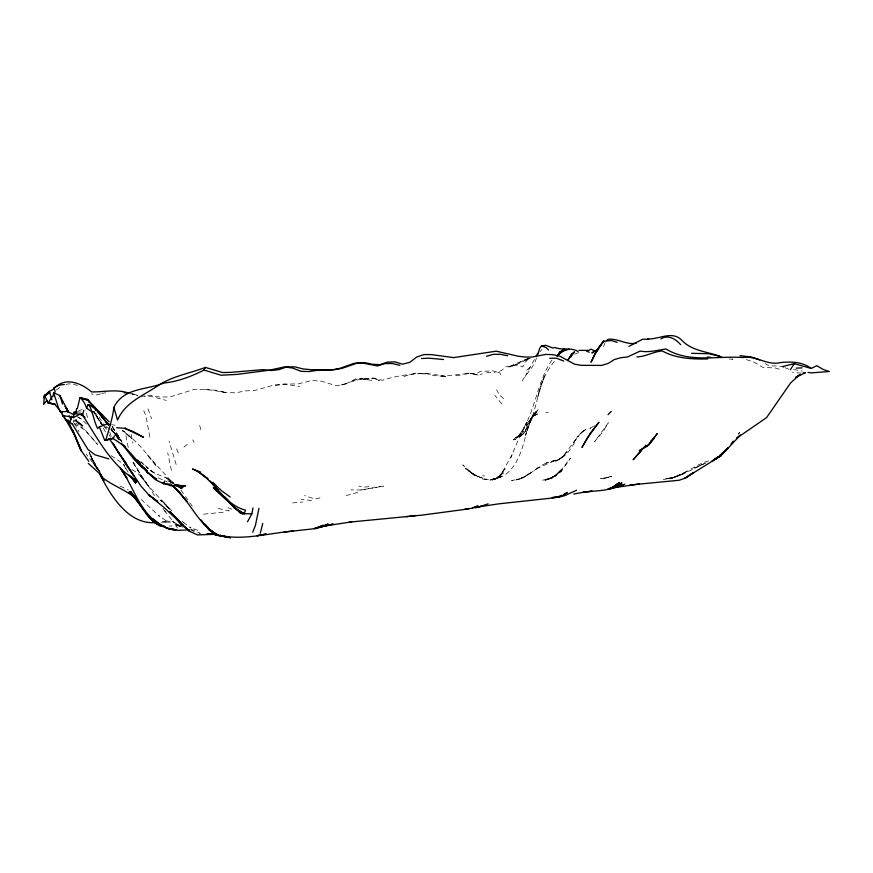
<?xml version="1.0" encoding="UTF-8"?>
<svg xmlns="http://www.w3.org/2000/svg" width="873" height="873" viewBox="0 0 873 873"><rect width="100%" height="100%" fill="white"/><g stroke="black" fill="none" stroke-linecap="round" stroke-linejoin="round"><path stroke-width="0.65" stroke-dasharray="4.37 3.27" d="M536.448 357.908C534.014 367.686 525.568 373.764 521.312 382.658M605.196 342.598L603.614 346.275L601.246 348.534M534.363 359.49L525.077 376.547M554.322 361.487C545.898 371.614 540.867 383.869 537.844 396.702L544.545 375.75C535.946 395.022 536.295 419.007 521.705 435.092L515.299 437.482L519.751 436.664L523.942 433.499L527.652 425.98M551.922 360.069C535.105 384.229 535.618 417.916 515.168 439.588L521.159 432.855L526.768 422.379C523.822 429.167 520.384 436.893 513.095 439.905L519.315 435.605L523.429 431.349L517.394 437.384L521.705 435.092L519.751 436.664L525.786 430.771L523.942 433.499M561.754 470.831L554.792 476.472L561.754 470.831L570.56 458.118C563.5 466.368 557.083 478.622 544.981 479.517L552.336 477.564L557.094 474.617L549.957 478.6L557.094 474.617M738.405 434.187L739.747 432.211L738.22 434.285M528.121 359.218L524.422 362.972L522.829 367.009L518.322 364.914L505.663 366.867L501.735 370.37L497.61 372.247L493.125 370.872L480.139 371.483L476.036 374.048C459.7 371.974 443.408 379.777 427.192 373.644C412.034 373.328 396.877 375.663 382.407 380.268L372.935 378.02L354.58 380.312L345.599 383.956L336.378 385.746L321.69 381.272L312.065 380.453L298.053 383.956L283.561 384L273.958 385.026L254.949 390.427L245.127 390.929L235.426 392.894L225.387 392.315L210.077 389.936L194.832 389.205L170.126 396.877L159.835 397.062L149.272 395.142L144.165 396.036M539.983 351.819L541.882 349.429M56.276 390.024L61.306 386.379M526.692 370.196L530.708 366.736M183.974 447.052L188.863 443.189L187.793 442.447M353.052 381.381L357.483 378.849L362.164 378.696L371.712 380.486M592.974 426.657L589.875 428.414L594.568 425.762M574.663 354.187L579.083 352.408M546.203 463.072C534.472 468.495 525.382 480.139 511.556 480.434L518.66 479.43L525.579 476.494L516.423 479.746L523.385 477.466L539.35 467.099L537.146 468.386L555.686 460.191L550.972 461.817C564.58 460.333 572.666 447.5 577.708 436.085L573.539 442.906L575.711 439.534L562.681 456.852L555.774 461.326L564.951 455.28L558.109 460.027L562.659 456.885L567.079 451.919L560.411 458.685L546.203 463.072L553.307 461.064M702.252 464.425L694.504 468.037L706.857 462.428L680.362 475.392L663.6 479.495L676.084 477.051L668.347 479.135M77.959 411.216L84.321 408.477M527.892 358.639L507.682 367.173C515.757 366.322 522.109 360.964 529.682 358.879M341.016 385.058L347.018 383.182L345.599 383.956L355.933 378.762L362.164 378.696M357.788 492.427L343.122 496.399M529.933 358.246L523.713 360.156L528.874 358.508M440.898 376.154L447.205 376.558C432.266 374.288 416.366 370.272 402.104 377.485M530.118 358.552C522.643 359.567 517.231 365.067 509.897 366.234M478.055 375.084L471.606 373.568L478.055 375.084L482.311 373.906M708.69 460.922C693.457 464.589 681.999 478.186 665.815 478.699L674.84 477.215L683.679 473.526L668.183 479.19M100.504 393.865L96.63 394.923L91.185 393.898M320.042 497.828L315.109 499.127L304.524 495.58M65.977 384.513L68.607 383.847L74.052 384.295L77.402 385.506M275.268 385.473L284.882 384.218L299.679 386.564M464.731 374.19L469.041 373.186L473.504 373.709L467.175 373.262L469.041 373.186M101.803 393.505L105.709 392.795M456.033 375.805L460.398 375.074M203.649 514.186L225.016 512.025M360.92 490.004L383.673 486.065L360.92 490.004L350.924 489.906M413.627 373.437L415.319 373.175M363.801 379.34L374.582 378.62L379.428 380.563L372.935 378.02L374.582 378.62L360.614 378.795L366.955 379.7M486.567 372.782L495.231 372.313M368.864 486.621L363.986 487.189L358.901 486.086M292.641 502.913L302.898 502.019M161.232 522.261L167.834 521.879L162.083 521.683L171.708 522.447L164.67 519.981L165.674 520.526L158.362 515.419L159.377 516.216L139.789 498.199M179.532 525.732L169.067 526.07M190.543 529.747L197.975 530.391L189.856 527.368L191.122 528.045L183.734 522.632M180.624 525.633L178.19 525.753L181.508 526.856L174.993 524.095L177.546 528.067M105.251 426.832L104.291 426.875L106.615 427.999M422.718 373.895L428.949 373.709L427.192 373.644M76.846 412.111L80.916 412.023M801.174 373.033L792.466 372.564M58.524 398.077L59.069 398.099M729.162 359.01L732.862 359.163L730.668 358.999M204.991 389.565L216.209 390.275L226.554 392.915L220.291 391.442M482.671 475.829L484.679 475.949M793.601 369.486L802.396 371.112M141.077 396.2L150.221 396.233L166.252 400.401M311.596 500.545L301.196 499.269M545.909 412.34L548.288 412.667M112.202 424.78L114.854 425.195M482.223 477.946L475.283 475.479L468.081 470.329L477.356 476.407L465.123 468.43L472.369 473.843L462.799 464.905L473.242 474.814L484.319 478.742M129.51 393.363L137.585 395.404M131.856 393.854L134.322 394.356L132.172 393.898M746.306 359.556L754.403 362.36L762.882 367.369L775.137 367.959L779.425 369.235M218.163 508.479L229.13 510.945L227.635 507.519L232.076 509.286M199.044 532.945L200.364 533.359L193.173 530.915M497.61 372.247L499.64 372.902L501.953 375.99M133.514 394.127L137.847 395.534M783.878 367.347C777.952 364.368 770.488 367.86 765.086 363.539M120.354 486.119L128.364 490.048M784.958 367.708L789.345 369.366M174.993 524.095L182.621 527.237M158.319 477.88L167.332 481.896M74.096 423.798L84.223 429.527L97.59 444.412L84.823 429.461L80.763 426.461M131.888 469.674C143.194 475.119 148.857 487.309 155.623 497.239M173.094 483.5L167.158 480.325L170.639 482.256M77.195 416.672L81.375 419.073L86.558 424.06M78.057 417.163L81.375 419.073M181.508 526.856L172.625 521.41L180.362 526.244L173.749 522.24L163.076 508.664M111.144 455.662L120.921 462.243M75.722 423.11L78.734 424.965M503.623 398.677L499.192 394.651L496.672 389.653M106.211 426.711L110.347 429.44M191.122 529.725L193.293 531.199M175.266 484.821L165.554 477.193L171.795 482.322M145.114 465.484L155.569 474.061L146.38 467.033C153.615 475.61 166.154 475.414 173.923 483.075M143.107 463.738L141.099 461.981L144.58 465.385M93.793 411.75L98.365 415.788L104.4 425.915M111.406 430.542L119.863 438.159L111.046 429.058M140.804 461.904L144.525 465.331M475.949 474.956L478.142 476.985M123.235 430.618L131.878 438.683L122.155 430.487C136.133 439.927 146.642 453.349 156.802 466.586L146.642 454.189L173.88 484.035M182.021 520.995L183.941 522.84M501.768 403.915L494.871 395.425M171.861 510.967L161.483 499.956L170.388 510.236L147.417 484.657L139.571 474.857L148.639 486.468L132.27 461.315L141.819 476.985L133.351 462.221M111.035 429.156L118.848 438.246L111.384 428.632M99.915 471.638L91.13 458.652L98.333 469.783M119.47 439.523L114.341 433.259L119.252 439.665M112.246 426.788L122.176 442.316M119.415 439.774L111.646 429.276M97.329 468.877L92.844 462.897L99.544 471.802L86.154 453.993M181.006 490.168L193.762 508.348M112.05 426.744L117.429 434.132L121.751 441.945M119.088 440.101L111.308 429.21M94.666 413.704L101.912 424.016M111.133 428.621L117.844 438.202L111.635 429.254M128.145 472.26L123.671 464.327M143.761 410.616L145.987 415.952L150.123 438.672M103.363 426.079L93.575 411.652L101.661 424.278M112.148 426.275L121.5 441.52M162.945 508.457L166.656 513.957M100.33 472.86L93.444 462.461L97.711 469.423M99.053 470.896L89.253 453.447L96.685 467.961L89.974 454.047M178.354 452.923L175.888 447.358M102.392 425.424L93.771 411.259L101.41 424.573M105.076 427.039L106.419 429.287M98.649 470.569L94.098 462.428L97.601 469.281M103.341 428.043L107.204 434.994M97.721 469.739L89.144 452.356L97.372 468.746M96.685 467.961L95.844 466.368L97.078 468.801M74.576 423.23L78.919 431.655M123.759 464.862L125.57 468.452L123.77 464.785M192.78 439.861L194.068 442.447M109.158 434.71L110.293 437.078M148.017 408.859L151.618 418.756M87.529 417.436L85.205 409.863M109.78 432.157L111.286 436.631M176.16 464.469L169.035 441.127M199.666 425.555L201.281 431M128.211 447.522L125.898 435.431M171.446 470.427L167.703 452.749M131.146 434.317L132.882 443.255M527.085 429.909C522.458 449.53 515.441 478.382 490.506 479.408L497.228 478.535L501.724 476.298L495.177 478.808L497.228 478.535L503.481 472.915L497.228 478.535L492.568 479.441L499.149 476.909L505.161 468.823L499.149 476.909L494.642 479.332L489.949 480.074L498.636 477.269L492.034 480.106L496.65 478.469L501.004 474.454L502.859 471.933L496.65 478.469L494.642 479.332L501.004 474.454L512.626 453.818L510.858 457.528C517.722 441.727 523.211 424.223 536.611 412.514L530.38 419.247L526.419 426.22L532.355 416.672L538.979 413.256L532.355 416.672L530.38 419.247L538.663 409.044L532.486 416.05L528.623 423.689L534.451 413.496L532.486 416.05L528.973 424.671L534.592 413.136L530.719 420.328L525.481 435.354L530.719 420.328L536.557 410.496L532.486 416.05L527.085 429.909M605.982 426.493L603.68 430.88L594.666 441.596L608.361 422.75L605.982 426.493M580.239 433.87L577.959 436.642L584.703 429.2L580.239 433.87L587.213 428.228L580.239 433.87M561.579 469.238C556.767 475.032 550.274 480.052 542.417 480.205L552.303 478.077L544.894 480.237L549.881 478.884L554.661 475.905L557.007 474.214L549.881 478.884L547.447 479.452L554.661 475.905L561.579 469.238M530.184 473.362L521.203 478.404L530.184 473.362M686.996 471.333L672.668 478L669.253 478.622L678.201 475.894L686.996 471.333M611.493 476.232L603.472 478.786L611.493 476.232M608.667 477.225L600.58 478.753L608.667 477.225M488.444 479.375L481.634 478.95L488.444 479.375M167.812 506.842L160.425 500.065L169.046 508.064L167.812 506.842"/><path stroke-width="1.31" d="M65.333 406.567L68.454 411.991L59.91 395.567L53.635 392.752L58.611 408.28L60.084 411.401L61.306 411.969L62.987 416.617L63.489 415.734L65.781 420.099L68.301 420.12L69.829 422.346L71.815 416.257L73.332 417.676L74.129 412.165L76.846 412.111M74.129 412.165L74.991 413.638L82.684 414.62L83.732 410.354M53.635 392.752L52.969 396.484L51.965 396.822L48.146 403.13L44.49 395.425L43.65 404.406L46.858 400.358M258.943 508.337L255.451 525.284L252.755 532.279M247.517 521.748L251.861 513.815L252.995 507.933M262.773 523.418L260.307 533.207M537.997 354.132L539.558 348.6L541.456 345.926L545.811 345.315L552.773 348.032L554.977 347.519C562.223 350.575 571.073 347.116 578.079 351.47M73.67 421.954L74.15 420.273M114.319 435.867L113.523 438.191L104.673 440.254L99.358 426.908L106.899 423.972L110.882 424.584M164.637 481.067L163.644 483.773L155.405 479.659L146.686 471.529L141.721 465.233M251.861 513.815L244.145 513.717L235.896 508.904L214.823 487.221L234.073 507.519L242.443 513.804L244.145 513.717L245.499 510.127C222.44 504.398 213.776 477.509 192.453 468.987L200.67 472.097M105.688 440.363L113.523 438.191L104.673 440.254L105.688 440.363C108.95 429.56 112.486 418.734 113.872 407.375C123.584 387.492 146.151 390.231 163.677 383.072C178.125 381.545 191.22 376.47 204.031 370.087L221.055 375.226L237.281 374.386L269.08 370.228L284.653 366.9L292.695 368.068L300.923 371.298L308.802 371.571L316.506 370.436L331.991 369.879L339.553 368.439L354.351 363.255L361.946 362.917L377.442 365.929L384.731 363.615L392.239 363.506L399.91 365.329M204.031 370.087L205.439 367.402L222.55 372.542L230.756 372.367L263.024 369.639L271.176 370.545L279.098 369.595L286.791 366.867L294.747 366.835L302.898 368.908L310.875 369.694L334.359 369.705L341.976 368.362L356.861 363.244L364.456 362.568L372.28 364.27L379.941 364.663L387.241 362.153L394.76 361.848L402.529 364.161L409.819 362.339L416.705 357.057L423.874 354.569L431.273 354.591L453.633 357.614L496.213 351.175L518.038 356.206L525.153 357.035L532.17 357.035L545.811 354.394L552.773 354.645L559.833 356.119L574.423 364.139L581.385 365.351L601.704 365.405L608.208 363.43L614.472 359.501L620.943 357.69L627.512 356.992L640.095 351.099C649.021 352.714 657.293 350.204 665.99 348.96C689.255 363.375 717.322 355.573 743.065 357.526C756.214 355.355 767.52 365.896 780.462 362.579C791.167 361.509 802.2 361.695 811.203 368.428L816.866 365.722L823.206 369.465L829.35 371.505L811.377 372.869L808.016 372.411M557.541 356.162L560.117 351.884L564.329 348.949L561.666 351.437M790.436 369.705L794.223 363.67L811.203 368.428M570.222 356.631L572.295 353.5L574.554 351.83L570.484 357.275M567.592 360.604L572.295 353.5L568.29 359.414M76.104 419.706L75.515 420.546L82.608 425.904L75.733 420.426M536.142 355.889L537.986 353.27M92.669 412.329L86.689 408.226L87.955 404.374L96.87 409.601L108.601 425.075M598.365 349.025L594.928 353.871L603.57 341.212L611.558 340.557L617.222 342.336M556.952 356.206L560.117 351.884L558.12 354.754L559.888 353.096M731.039 444.062L733.331 441.105M48.713 391.966L43.825 397.673L49.128 391.464L54.355 388.812L53.744 387.721L58.949 385.233L64.329 384.48M725.376 450.446L719.363 456.404L712.379 460.748M727.984 448.013L719.363 456.404L727.984 448.013L720.181 455.651M650.636 441.214L653.997 438.519L648.497 445.001L639.265 450.719L642.659 448.755L645.922 445.23M608.066 414.653L611.264 411.39M740.228 435.245L721.098 455.641L684.748 478.349L679.052 480.259L631.343 484.875M560.597 352.987L564.58 349.964M740.217 435.06L736.67 438.202L766.559 417.632L790.589 382.952L799.897 374.604L795.816 377.311L805.528 372.673L803.356 372.847M606.528 340.677L608.143 339.27C617.877 338.167 626.694 345.304 636.319 343.133M558.185 354.569L562.376 351.262L569.043 349.211M54.399 388.245C65.224 376.383 81.298 383.171 91.589 391.901C103.952 392.195 116.535 388.714 128.942 393.21M594.218 351.186L591.85 353.019L598.703 349.047M719.494 455.662L726.271 449.977L717.541 457.932L712.106 461.162L721.098 455.641L714.114 459.209M99.358 426.908L97.667 428.556C93.673 421.102 93.204 412.121 88.839 404.712M645.103 447.282L648.497 445.001L657.173 433.728L648.497 445.001L642.659 448.755M472.533 507.824L498.352 503.896L555.261 497.708L561.492 496.388L567.428 492.525L564.045 494.129M628.876 346.374L642.626 339.248L648.606 339.226M716.111 458.238L718.283 457.016M44.49 395.425L49.728 392.61L49.128 391.464L44.097 396.015L49.728 392.61L51.965 399.79M73.332 417.676L79.705 414.26L83.055 415.624M576.584 490.244L564.602 495.722L552.14 497.654L561.492 496.388M558.393 496.813L561.775 495.209M660.839 338.92C667.889 334.294 675.942 339.019 680.656 344.715M477.847 505.642L471.464 508.337L464.851 509.134M479.037 506.951L488.083 503.841M608.186 488.804L616.152 486.305L621.86 482.802L613.021 488.214L608.241 488.978M475.305 507.868L481.721 506.024M486.457 356.271L493.354 354.318L500.436 354.318L507.649 355.769M782.524 366.54L794.223 363.67M205.439 367.402C189.288 373.568 171.435 376.219 156.987 386.368C142.408 396.004 125.035 402.649 117.56 420.088L113.872 407.375M325.542 525.786L333.126 524.062L319.365 527.303L328.128 524.029L321.362 527.194L314.378 528.547L323.196 525.251L316.375 528.492L284.118 532.039L293.088 531.024M573.801 494.031L586.001 491.794M611.035 488.007L624.708 484.319L612.104 487.952M89.21 402.398L88.162 400.292L79.945 397.826L87.245 399.321L96.39 410.332L88.162 400.292L80.709 397.673L79.945 397.826L77.337 408.564L76.606 408.629L75.7 413.584L74.991 413.638M636.875 356.937C645.834 356.631 653.484 351.59 662.247 350.957C676.204 358.639 692.18 359.24 707.752 358.945M647.602 338.975C659.246 339.51 672.537 330.07 682.129 340.623C692.747 351.568 708.363 351.459 721.676 357.068M351.721 521.836L324.276 526.07M639.243 483.98L615.672 487.472L618.892 486.436L613.021 488.214L616.152 486.305C605.971 491.859 593.924 490.288 582.858 492.416L592.134 491.161L588.937 491.608M285.94 531.843C264.715 534.331 240.555 540.322 219.821 535.247L227.286 537.026L215.413 534.822L205.81 525.513L207.73 527.368M468.768 508.894L422.237 515.092L349.615 522.109M412.994 515.845L415.439 515.528L406.251 516.707M630.033 485.028L633.361 484.646M579.039 350.357L588.664 350.4L591.043 349.156L593.738 350.52L596.292 350.553M154.663 522.621C127.698 524.258 110.074 494.555 99.544 473.657M189.288 529.813L177.95 530.337L169.155 528.449M421.441 358.541L428.774 358.159L443.56 359.512M796.22 368.133L802.123 367.882M60.695 411.685L67.483 411.489L74.063 414.871M162.051 526.223L164.386 526.168M549.695 358.279L556.559 358.225L563.707 361.029M171.468 484.209L163.644 483.773L162.247 482.605M116.666 427.694L126.116 428.457L124.959 428.359L143.499 437.286L133.504 431.72L124.959 428.359M215.402 534.56L206.966 533.719L213.994 534.352L197.505 534.92L188.874 530.98L164.32 507.737L148.967 495.1L140.957 486.075L124.806 461.915L133.809 475.905L125.352 463.498L113.599 444.477M707.337 357.057L710.928 357.417M174.622 529.682C166.088 529.933 159.41 524.236 153.277 519.031C159.508 524.848 167.081 529.256 175.713 529.878L170.464 528.732M124.184 392.686L128.167 393.112M739.955 355.66L751.566 357.002L759.717 359.894M48.146 403.13L55.49 404.45M63.489 415.734L69.895 416.661L70.866 419.771M176.564 485.017L184.367 486.239L176.652 485.399L185.698 485.77L170.311 485.65L163.404 483.031M53.242 403.642L48.604 402.868L54.966 404.319M691.569 353.314L708.821 353.729L719.81 356.348M541.456 345.926L546.029 347.519L548.528 349.997M175.713 529.878L168.107 528.449L160.283 524.684M210.611 530.162L215.413 534.822L224.252 536.611M215.413 534.822L222.746 536.338L220.192 535.487M101.028 476.287C111.373 485.443 125.21 489.295 135.588 498.385L128.942 492.154L136.581 499.683L144.667 511.032L129.706 491.554L138.6 502.477L130.524 491.434C140.717 502.772 146.184 520.068 161.079 526.135M175.266 484.821L183.112 487.123L176.182 484.799M221.24 535.88L222.746 536.338M213.83 533.359L216.373 534.211L213.83 533.359L211.157 530.74M108.819 458.882L94.982 454.811L88.097 449.639L71.892 423.372M586.591 351.175L589.22 352.212M212.979 531.864L210.742 530.751L212.226 531.635M175.026 484.69L181.933 488.64L175.604 484.679M112.519 438.497C131.037 447.543 139.407 468.583 156.616 479.397L146.686 471.529L148.05 472.991L144.023 467.993M60.084 411.401L62.289 412.7M65.781 420.099L72.623 424.234M244.145 513.717L234.073 507.519L235.896 508.904L213.307 487.614L232.163 505.183L221.786 495.078L223.564 496.715M161.374 525.382C140.389 513.64 134.038 488.269 121.282 469.456L126.912 478.164L120.278 468.146M189.583 530.991L182.195 525.186L180.864 523.713L189.583 530.991L180.864 523.713L174.862 516.849M207.665 478.448L199.186 472.358L208.363 479.222M230.166 496.999L221.622 490.801L212.783 482.278M82.684 414.62L81.876 414.031C97.678 438.344 111.264 465.975 137.323 481.198L129.018 475.032L136.483 482.278L133.875 479.31M147.428 471.136L141.175 466.313L134.453 458.882M147.351 471.005L141.175 466.313L147.21 471.038M95.495 409.099L101.246 413.66L109.125 421.79M171.534 485.246L176.782 489.447L186.767 501.288L176.782 489.447L171.675 485.028M101.639 475.425L88.304 463.399M235.241 507.77L242.443 513.804M95.517 409.295L102.294 415.297L94.393 407.473L96.892 410.605M171.512 485.028L178.267 491.204M81.233 413.944L84.943 417.425M235.012 507.977L240.719 513.542M205.81 525.513L208.483 528.132M80.709 397.673L84.474 402.988L86.689 408.226M123.682 445.241L125.516 447.063M224.514 496.628L228.955 501.2M123.573 445.23L125.297 447.052M88.162 400.292L87.245 399.321L95.244 407.604L103.56 418.942L101.89 416.858M169.777 511.556L183.428 525.601L170.18 511.807M138.021 462.701L142.397 467.437L134.082 459.373L121.489 443.397M202.536 521.879L200.735 519.871L209.051 529.627L218.348 535.225L209.051 529.627L205.133 524.564L209.051 529.627L216.919 535.509L207.436 527.598L205.1 524.411M204.326 523.898L210.622 530.959C197.091 519.053 189.037 502.51 176.782 489.447M170.846 512.473L182.195 525.186L175.615 517.689M210.273 481.012L218.315 490.233M54.41 403.839L61.547 412.405M107.75 423.656L98.027 411.947L108.23 424.867M138.381 460.988L139.996 462.985M137.585 459.984L140.062 463.137M69.174 415.734L69.895 416.661M65.169 406.491L68.443 412.132M130.939 476.702L135.631 483.184L131.136 476.625M68.116 420.731L81.571 451.188L88.74 461.282M158.013 523.942L159.126 525.535M62.856 414.795L76.311 437.951M112.573 442.644L117.92 452.018L126.367 463.836L109.136 438.464M100.646 475.043L103.942 480.936L99.587 473.101M100.537 474.988L102.294 478.415L100.45 474.792M68.378 412.263L66.01 407.582L68.301 412.132M81.571 451.188L72.579 429.942L80.883 450.675M62.529 404.035L59.91 395.567M54.355 388.812L55.195 392.021M593.16 357.723L591.054 362.197L597.088 349.778L603.57 341.212L597.088 349.778L593.16 357.723M587.387 438.039L581.985 447.336L590.257 433.237L598.943 422.237L587.387 438.039M638.632 453.556L633.143 459.744L641.808 449.988L638.632 453.556M619.132 482.649L610.336 488.924L619.132 482.649M693.686 472.479L684.748 478.349L693.686 472.479M266.047 534.014L257.12 535.684L266.047 534.014M230.417 537.735L221.371 535.869L230.417 537.735M160.086 525.742L152.666 521.279L160.086 525.742M150.134 495.94L148.967 495.1L157.784 501.604L150.134 495.94M153.659 521.923L145.758 512.953L153.659 521.923"/></g></svg>
